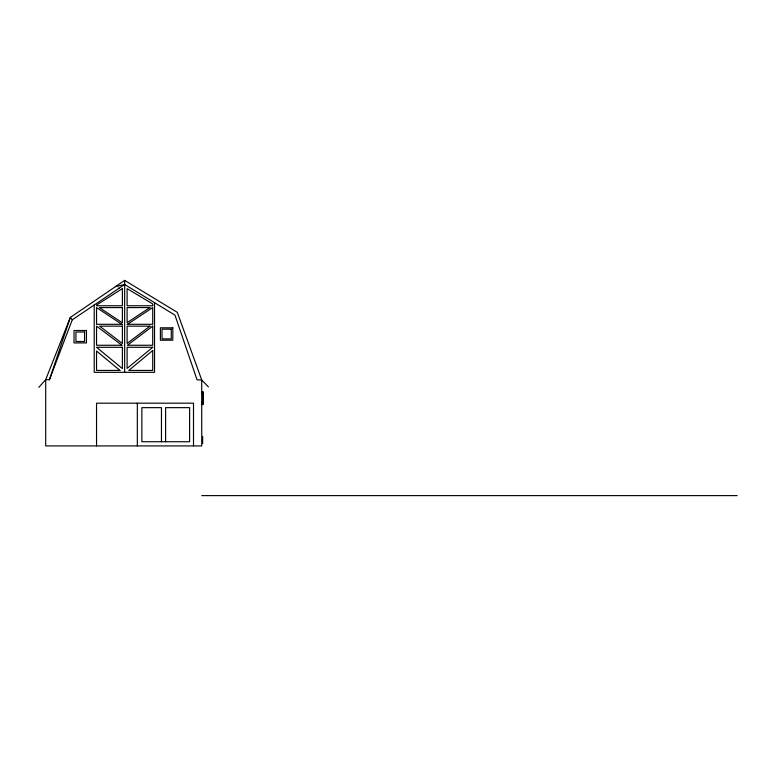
<?xml version="1.0" encoding="UTF-8"?>
<svg xmlns="http://www.w3.org/2000/svg" width="776" height="776" viewBox="0 0 776 776"><rect width="100%" height="100%" fill="white"/><g stroke="black" fill="none" stroke-linecap="round" stroke-linejoin="round"><path stroke-width="1.16" d="M49.422 379.774L70.325 317.433L124.635 280.388L177.287 312.321L201.721 379.998L201.721 445.919L45.697 445.919L45.697 379.639L70.325 317.433L72.255 319.809L49.422 379.774L45.697 379.639L38.8 387.37M72.255 319.809L124.655 284.491L124.635 280.388M127.109 324.543L152.717 307.577L152.717 324.3L127.468 324.3M115.469 286.635L124.655 284.491L174.939 315.085L197.065 379.833L201.721 379.998L208.434 386.923M121.842 324.3L96.544 324.3L96.544 307.577L122.385 324.669M201.721 391.696L202.982 391.696L202.982 404.529L201.721 404.529M201.721 393.772L202.769 393.772M201.721 393.927L202.769 393.927M201.721 402.191L202.769 402.191M201.721 402.56L202.769 402.56M201.721 402.831L202.769 402.831M201.76 495.612L737.2 495.612M118.408 288.041L118.98 288.313M202.769 391.696L202.769 404.529M202.565 391.696L202.565 404.529M202.662 436.355L202.662 443.581M193.505 445.919L193.505 403.18L96.544 403.18L96.544 445.919M165.618 441.728L165.618 407.652L189.606 407.652L189.606 441.728L141.853 441.728L141.853 407.652L161.456 407.652L161.456 441.728M154.531 302.669L154.531 372.325L94.226 372.325L94.226 304.997M137.333 403.18L137.333 445.919M124.655 284.491L124.655 372.325M152.717 350.5L128.777 370.433L152.717 370.433L152.717 350.5M152.717 347.289L127.109 368.406L127.109 347.289L152.717 347.289M150.02 326.162L127.109 343.409L127.109 326.162L150.02 326.162M152.717 326.162L127.351 345.262L152.717 345.262L152.717 326.162M149.904 307.577L127.109 322.67L127.109 307.577L149.904 307.577M122.385 288.604L96.544 305.036L96.544 305.763L122.385 305.763L122.385 288.604M152.717 305.763L127.109 305.763L127.109 288.633L152.717 303.95L152.717 305.763M122.385 307.577L99.357 307.577L122.385 322.806L122.385 307.577M122.385 326.162L99.638 326.162L122.385 343.535L122.385 326.162M172.815 327.811L160.399 327.811L160.399 340.218L172.815 340.218L172.815 327.811M171.273 329.189L162.019 329.189L162.019 338.87L171.273 338.87L171.273 329.189M86.446 330.508L74.03 330.508L74.03 342.924L86.446 342.924L86.446 330.508M84.555 332.041L75.932 332.041L75.932 341.508L84.555 341.508L84.555 332.041M121.958 345.262L96.544 345.262L96.544 326.162L121.958 345.262M122.385 347.289L96.544 347.289L122.385 368.571L122.385 347.289M119.921 370.433L96.544 370.433L96.544 351.014L119.921 370.433"/></g></svg>
